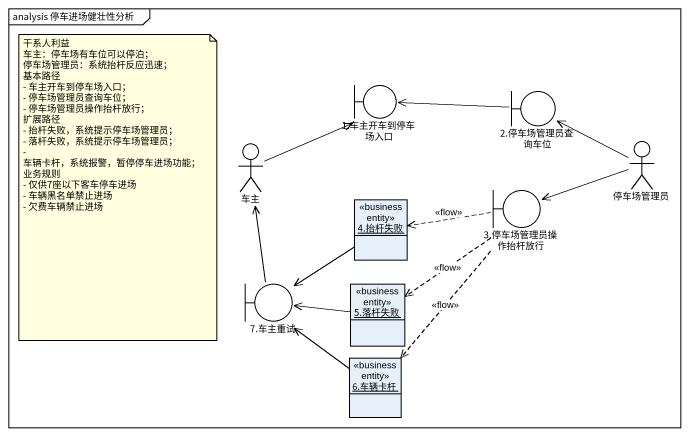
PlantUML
@startuml
mainframe analysis 停车进场健壮性分析
allowmixing
hide circle
hide empty members
boundary "1.车主开车到停车场入口" as b1_车主开车到停车场入口
boundary "2.停车场管理员查询车位" as b2_停车场管理员查询车位
actor 车主
actor 停车场管理员
object "4.抬杆失败" as o4_抬杆失败 <<business entity>>
boundary "3.停车场管理员操作抬杆放行" as b3_停车场管理员操作抬杆放行
boundary "7.车主重试" as b7_车主重试
object "5.落杆失败" as o5_落杆失败 <<business entity>>
object "6.车辆卡杆" as o6_车辆卡杆 <<business entity>>
b2_停车场管理员查询车位 -left-> b1_车主开车到停车场入口
车主 -right-> b1_车主开车到停车场入口
停车场管理员 -left-> b2_停车场管理员查询车位
停车场管理员 -left-> b3_停车场管理员操作抬杆放行
o4_抬杆失败 --> b7_车主重试
b3_停车场管理员操作抬杆放行 .left.> o4_抬杆失败 : <<flow>>
b3_停车场管理员操作抬杆放行 ..> o5_落杆失败 : <<flow>>
b3_停车场管理员操作抬杆放行 ..> o6_车辆卡杆 : <<flow>>
b7_车主重试 -up-> 车主
o5_落杆失败 -left-> b7_车主重试
o6_车辆卡杆 -up-> b7_车主重试
note as N1
  干系人利益
  车主：停车场有车位可以停泊；
  停车场管理员：系统抬杆反应迅速；
  基本路径
  - 车主开车到停车场入口；
  - 停车场管理员查询车位；
  - 停车场管理员操作抬杆放行；
  扩展路径
  - 抬杆失败，系统提示停车场管理员；
  - 落杆失败，系统提示停车场管理员；
  - 车辆卡杆，系统报警，暂停停车进场功能；
  业务规则
  - 仅供7座以下客车停车进场
  - 车辆黑名单禁止进场
  - 欠费车辆禁止进场
end note
@enduml
